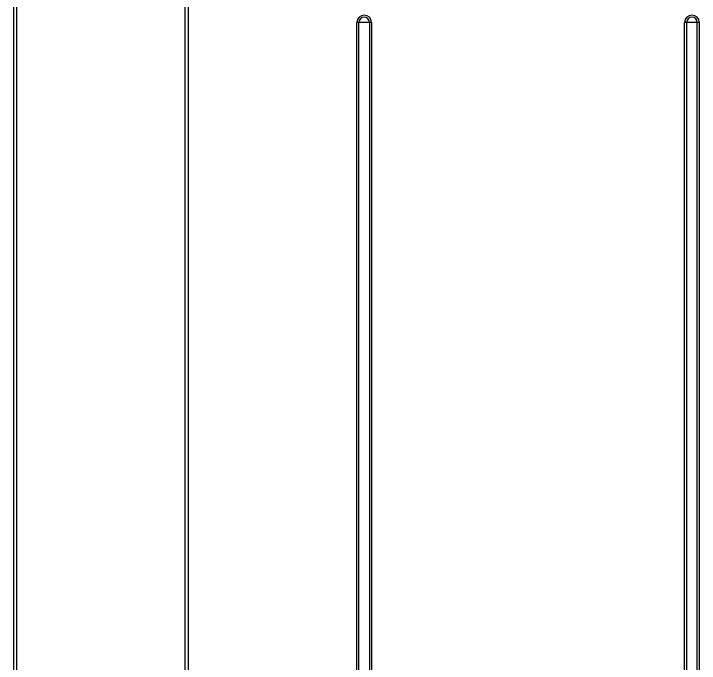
# Model space of a CAD drawing. Header units: millimetres. Extents: x 32496 to 166256, y 3504 to 23939.
# Drawn here: x 39999 to 40626, y 20758 to 21353 of the extents above; entities that cross this region are included whole.
import ezdxf

# ---------------------------------------------------------------- set-up
doc = ezdxf.new("R2010")
doc.units = ezdxf.units.MM
doc.layers.add('4215-23304_2_1_1_0', color=7, linetype='Continuous')
doc.layers.add('FG-S160X160-2114_0', color=7, linetype='Continuous')

msp = doc.modelspace()

# ---------------------------------------------------------------- linework, layer by layer
at = {"layer": '4215-23304_2_1_1_0', "color": 9, "linetype": 'Continuous'}
for p, q in [((40312.732, 20214.888), (40312.732, 21344.888)), ((40326.148, 21344.888), (40312.732, 21344.888)), ((40314.595, 20214.888), (40314.595, 21344.888)), ((40324.285, 21344.888), (40324.285, 20214.888)), ((40326.148, 21344.888), (40326.148, 20214.888)), ((40612.732, 20214.888), (40612.732, 21344.888)), ((40626.148, 21344.888), (40612.732, 21344.888)), ((40614.595, 21344.888), (40614.595, 20214.888)), ((40624.285, 20214.888), (40624.285, 21344.888)), ((40626.148, 21344.888), (40626.148, 20214.888))]:
    msp.add_line(p, q, dxfattribs=at)
for centre, radius in [((40319.44, 21344.888), 6.708), ((40319.44, 21344.888), 4.845), ((40619.44, 21344.888), 6.708), ((40619.44, 21344.888), 4.845)]:
    msp.add_arc(centre, radius, 0, 180, dxfattribs=at)
at = {"layer": 'FG-S160X160-2114_0', "color": 7, "linetype": 'Continuous'}
for p, q in [((39998.64, 19890.888), (39998.64, 22004.888)), ((40158.64, 19890.888), (40158.64, 22004.888))]:
    msp.add_line(p, q, dxfattribs=at)
at = {"layer": 'FG-S160X160-2114_0', "color": 9, "linetype": 'Continuous'}
for p, q in [((40001.64, 19890.888), (40001.64, 22004.888)), ((40155.64, 19890.888), (40155.64, 22004.888))]:
    msp.add_line(p, q, dxfattribs=at)

doc.saveas('drawing.dxf')
